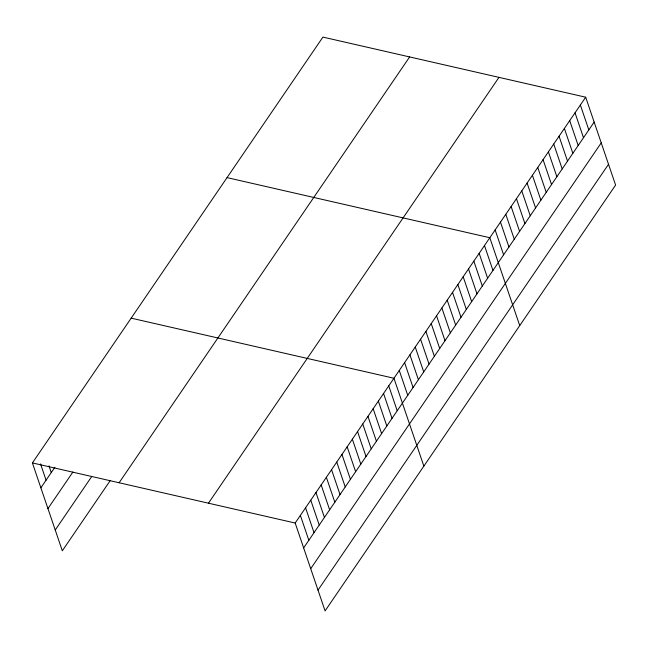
<?xml version="1.0" encoding="UTF-8"?>
<svg xmlns="http://www.w3.org/2000/svg" width="648" height="648" viewBox="0 0 648 648"><rect width="100%" height="100%" fill="white"/><g stroke="black" fill="none" stroke-linecap="round" stroke-linejoin="round"><path stroke-width="0.97" d="M110.144 480.695L62.313 550.8L32.4 462.923L322.915 37.098L585.687 97.2L615.6 185.077L325.085 610.902L295.172 523.033L585.687 97.2M40.873 487.806L54.91 467.232M47.944 508.591L72.9 472.019M55.242 530.007L91.627 476.669M119.111 482.76L409.633 56.935M208.454 503.196L498.968 77.371M303.637 547.916L594.159 122.083M310.716 568.701L601.231 142.876M318.006 590.117L608.521 164.292M227.043 177.617L489.815 237.727L519.728 325.604M131.171 318.144L393.944 378.246L423.857 466.123M32.4 462.923L295.172 523.033M580.357 105.008L588.83 129.892M575.035 112.817L583.5 137.7M569.705 120.625L578.178 145.508M564.384 128.434L572.848 153.317M559.054 136.234L567.527 161.117M553.732 144.042L562.197 168.926M548.402 151.851L556.875 176.734M543.073 159.659L551.545 184.542M537.751 167.468L546.224 192.351M532.421 175.268L540.894 200.151M527.099 183.076L535.572 207.959M521.77 190.885L530.242 215.768M516.448 198.693L524.912 223.576M511.118 206.501L519.591 231.385M505.796 214.302L514.261 239.185M500.467 222.11L508.939 246.993M495.145 229.919L503.609 254.802M484.485 245.535L492.958 270.419M479.164 253.344L487.636 278.219M473.834 261.144L482.306 286.027M468.512 268.952L476.985 293.836M463.182 276.761L471.655 301.644M457.861 284.569L466.333 309.452M452.531 292.378L461.003 317.261M447.209 300.178L455.674 325.061M441.879 307.986L450.352 332.87M436.558 315.795L445.022 340.678M431.228 323.603L439.7 348.486M425.898 331.411L434.371 356.295M420.576 339.212L429.049 364.095M415.247 347.02L423.719 371.903M409.925 354.829L418.397 379.712M404.595 362.637L413.068 387.52M399.273 370.445L407.746 395.329M388.743 385.868L397.216 410.751M383.551 393.49L392.016 418.373M378.351 401.112L386.824 425.995M373.151 408.726L381.623 433.609M367.951 416.348L376.423 441.231M362.75 423.97L371.223 448.853M357.55 431.592L366.023 456.476M352.358 439.206L360.823 464.09M347.158 446.828L355.631 471.712M341.958 454.45L350.43 479.334M336.758 462.073L345.23 486.956M331.557 469.687L340.03 494.57M326.365 477.309L334.83 502.192M321.165 484.931L329.638 509.814M315.965 492.553L324.437 517.436M310.765 500.167L319.237 525.05M305.564 507.789L314.037 532.672M300.372 515.411L308.837 540.294M48.989 465.863L51.265 472.562M40.532 463.919L46.073 480.184"/></g></svg>
